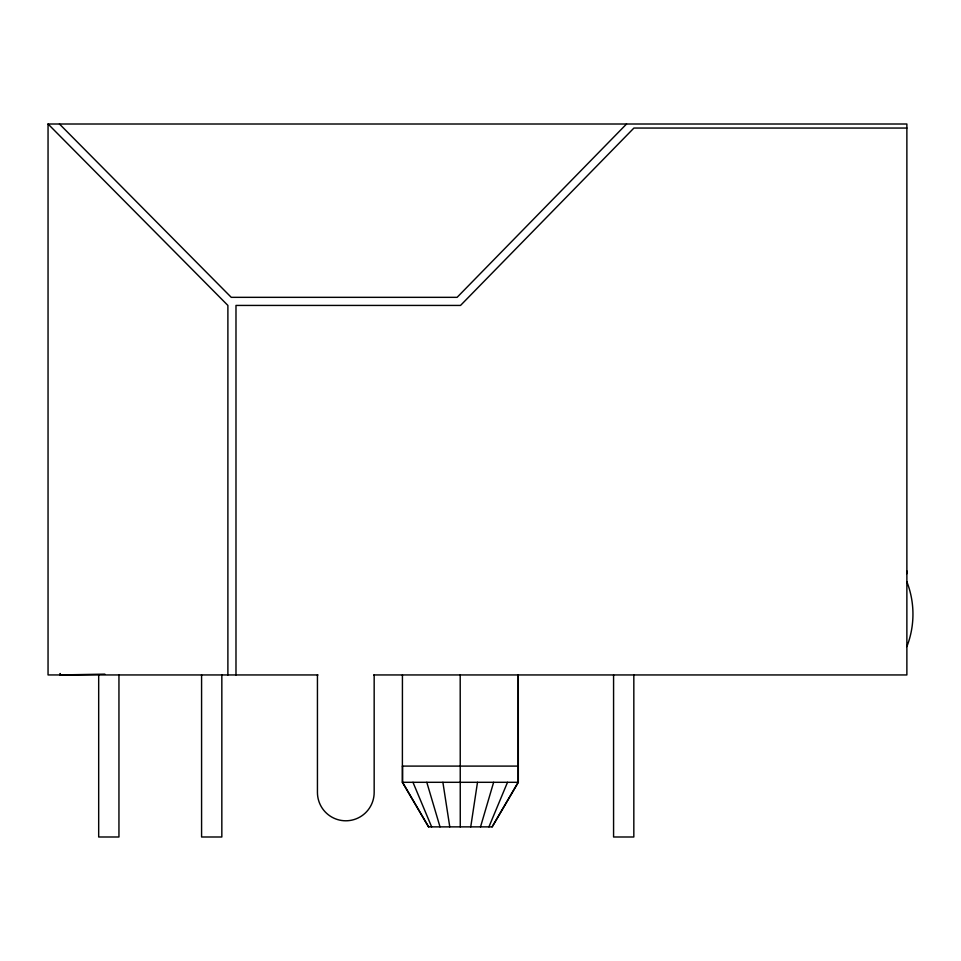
<?xml version="1.0" encoding="UTF-8"?>
<svg xmlns="http://www.w3.org/2000/svg" width="961" height="961" viewBox="0 0 961 961"><rect width="100%" height="100%" fill="white"/><g stroke="black" fill="none" stroke-linecap="round" stroke-linejoin="round"><path stroke-width="1.44" d="M60.207 674.946L60.207 673.517L59.822 674.946L104.881 674.142M470.746 826.868L477.497 782.302M480.524 826.868L493.63 782.302M488.933 826.868L507.504 782.302M492.092 826.868L518.159 782.302L518.195 674.946M518.291 674.946L518.327 782.302L492.212 826.868L428.51 826.868L402.383 782.302L402.431 674.946M626.548 124.005L457.112 297.333L231.265 297.333L59.462 124.005M318.007 674.946L48.05 674.946L48.05 124.005L906.872 124.005L906.872 674.946L373.709 674.946M906.872 128.053L633.912 128.053L460.523 305.43L235.986 305.43L235.986 674.946M402.383 766.097L518.195 766.097M402.383 782.302L518.327 782.302M48.05 124.005L227.889 305.43L227.889 674.946M428.63 826.868L402.563 782.302L402.563 766.097M412.978 782.302L431.645 826.868M426.792 782.302L440.018 826.868M442.889 782.302L449.772 826.868M906.691 570.726L906.872 573.669M460.259 826.868L460.199 674.946M633.828 674.946L633.828 836.995L613.574 836.995L613.574 674.946M374.165 674.946L374.165 792.429A28.362 28.362 0 0 1 345.804 820.79A28.362 28.362 0 0 1 317.442 792.429L317.442 674.946M221.835 674.946L221.835 836.995L201.582 836.995L201.582 674.946M118.948 674.946L118.948 836.995L98.683 836.995L98.683 674.946M906.872 581.777A89.457 89.457 0 0 1 906.872 646.597"/></g></svg>
